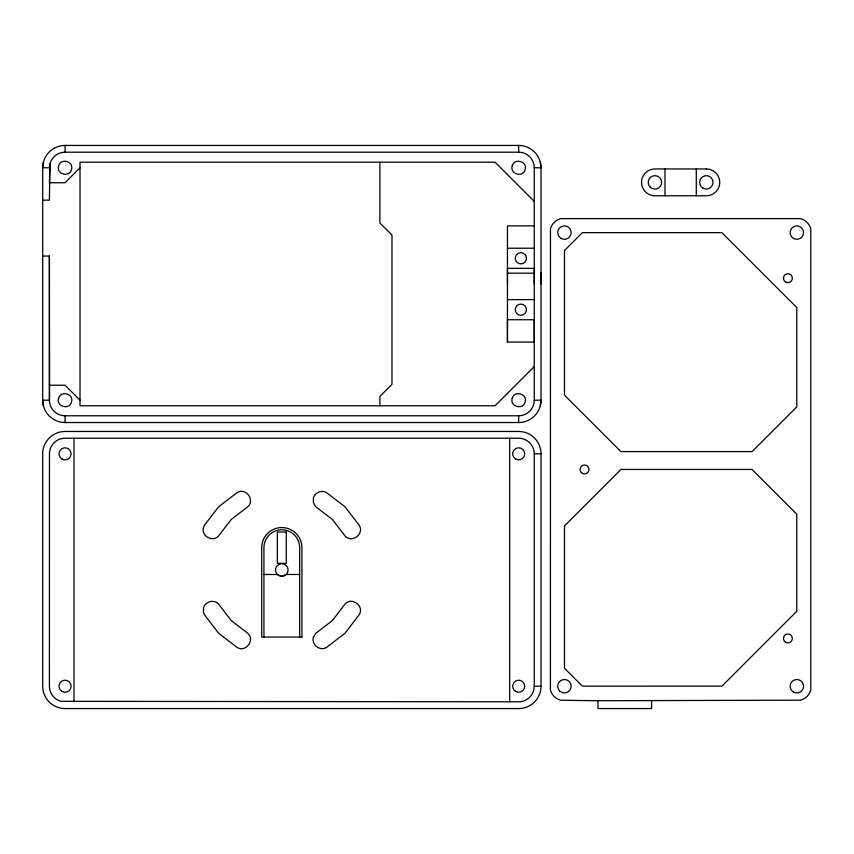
<?xml version="1.0" encoding="UTF-8"?>
<svg xmlns="http://www.w3.org/2000/svg" width="854" height="854" viewBox="0 0 854 854"><rect width="100%" height="100%" fill="white"/><g stroke="black" fill="none" stroke-linecap="round" stroke-linejoin="round"><path stroke-width="1.28" d="M42.7 256.051L49.404 256.051L49.457 400.184A15.585 15.585 0 0 0 65.043 415.77L518.677 415.77A15.585 15.585 0 0 0 534.262 400.184L534.262 167.779A15.585 15.585 0 0 0 518.677 152.193L65.043 152.193A15.585 15.585 0 0 0 49.991 163.744L49.404 182.756L65.043 182.756L80.02 167.779M507.447 342.08L507.447 319.738L534.262 319.738L534.262 342.08L507.447 342.08L507.447 225.883L534.262 225.883M507.447 283.976L507.447 268.337L534.262 268.337L534.262 283.976M541.02 283.976L541.02 272.81M43.458 161.993L42.7 167.779L42.7 400.184L43.458 405.97M540.262 405.97L541.02 400.184L541.02 167.779L540.262 161.993M42.7 200.178L49.404 200.178L49.991 163.744M534.262 366.569L495.064 405.767L80.02 405.767L80.02 162.196L495.064 162.196L534.262 201.384M49.404 167.779L42.7 167.779A22.343 22.343 0 0 1 65.043 145.436L518.677 145.436A22.343 22.343 0 0 1 541.02 167.779L534.262 167.779M507.447 248.226L534.262 248.226M507.447 273.184L534.262 273.184M507.447 299.626L534.262 299.626M49.404 385.207L65.043 385.207L80.02 400.184M534.262 400.184L541.02 400.184A22.343 22.343 0 0 1 518.677 422.527L65.043 422.527A22.343 22.343 0 0 1 42.7 400.184L49.457 400.184L49.404 256.051M534.262 453.816L534.262 686.221A15.585 15.585 0 0 1 518.677 701.796L60.997 701.326A15.639 15.639 0 0 1 49.404 686.221L49.457 453.816A15.585 15.585 0 0 1 65.043 438.23L518.677 438.23A15.585 15.585 0 0 1 534.262 453.816L541.02 453.816L541.02 686.221A22.343 22.343 0 0 1 518.677 708.564L65.043 708.564A22.343 22.343 0 0 1 42.7 686.221L42.7 453.816A22.343 22.343 0 0 1 65.043 431.462L518.677 431.462A22.343 22.343 0 0 1 541.02 453.816M263.929 574.486L277.337 574.486L281.809 576.333L286.271 574.486L299.679 574.486M534.262 686.221L541.02 686.221M597.949 700.739L560.672 700.237A14.507 14.507 0 0 1 550.414 689.979L550.467 228.851A14.454 14.454 0 0 1 560.683 218.624L800.572 218.624A14.454 14.454 0 0 1 810.798 228.851L810.798 689.957A14.454 14.454 0 0 1 800.572 700.184L597.949 700.739L597.949 708.564L651.581 708.564L651.581 700.728M696.277 168.953L696.277 195.769M664.988 168.953L664.988 195.769M518.677 145.436L518.677 152.193M518.677 415.77L518.677 422.527M509.678 438.23L509.678 701.796M379.902 162.196L379.902 222.979L391.975 235.042L391.975 384.321L379.902 396.384L379.902 405.767M299.679 637.052L299.679 547.67A17.881 17.881 0 0 0 281.809 529.79A17.881 17.881 0 0 0 263.929 547.67L263.929 637.052M73.988 438.23L73.988 701.796M65.043 145.436L65.043 152.193M65.043 415.77L65.043 422.527M564.505 525.893L564.505 668.276L582.385 686.157L721.929 686.146L796.761 611.304L796.761 514.151L752.064 469.454L620.933 469.454L564.505 525.893M564.505 250.542L564.505 395.146L620.933 451.585L752.064 451.585L796.761 406.888L796.761 307.504L721.918 232.662L582.385 232.662L564.505 250.542M58.574 166.05C56.022 174.28 69.612 177.92 71.522 169.519C74.063 161.278 60.485 157.638 58.574 166.05M58.574 398.444C56.022 406.685 69.612 410.315 71.522 401.914C74.063 393.683 60.485 390.043 58.574 398.444M203.508 527.473C200.85 535.864 212.529 542.6 218.453 536.109L231.242 519.445L247.906 506.668C255.335 499.868 245.6 487.186 237.113 492.609L218.603 506.806L204.394 525.317L203.508 527.473M203.508 607.92L203.508 612.553L204.394 614.709L218.603 633.22L237.113 647.428C245.6 652.84 255.335 640.158 247.906 633.358L231.242 620.58L218.453 603.917C213.927 599.102 205.024 601.494 203.508 607.92M313.397 498.031L313.397 502.654L315.713 506.668L332.366 519.445L345.155 536.109C351.955 543.539 364.637 533.814 359.214 525.317L345.016 506.806L326.495 492.609C321.648 489.684 314.763 492.534 313.397 498.031M313.397 637.372C311.123 644.674 320.036 651.506 326.495 647.428L345.016 633.22L359.214 614.709C364.637 606.223 351.955 596.487 345.155 603.917L332.366 620.58L315.713 633.358L313.397 637.372M512.208 166.05C509.657 174.28 523.235 177.92 525.157 169.519C527.697 161.278 514.119 157.638 512.208 166.05M512.208 398.444C509.657 406.685 523.235 410.315 525.157 401.914C527.697 393.683 514.119 390.043 512.208 398.444M516.905 305.732L516.019 306.885A5.583 5.583 0 0 0 524.804 313.631L525.69 312.468A5.583 5.583 0 0 0 516.905 305.732M706.333 168.953L654.933 168.953A13.408 13.408 0 0 0 641.525 182.361A13.408 13.408 0 0 0 654.933 195.769L706.333 195.769A13.408 13.408 0 0 0 719.741 182.361A13.408 13.408 0 0 0 706.333 168.953M286.271 532.021L277.337 532.021L277.337 563.309L286.271 563.309L286.271 532.021M301.921 637.052L261.698 637.052L261.698 547.67A20.112 20.112 0 0 1 281.809 527.558A20.112 20.112 0 0 1 301.921 547.67L301.921 637.052M525.69 255.485L524.804 254.332A5.583 5.583 0 0 0 516.019 261.078L516.905 262.231A5.583 5.583 0 0 0 525.69 255.485M702.981 188.168A6.704 6.704 0 0 0 713.037 182.361A6.704 6.704 0 0 0 702.981 176.564A6.704 6.704 0 0 0 702.981 188.168M650.193 187.111A6.704 6.704 0 0 0 661.412 184.101A6.704 6.704 0 0 0 653.203 175.892A6.704 6.704 0 0 0 650.193 187.111M278.65 575.489A6.32 6.32 0 0 0 288.129 570.013A6.32 6.32 0 0 0 278.65 564.537A6.32 6.32 0 0 0 278.65 575.489M62.032 691.441A6.031 6.031 0 0 0 71.085 686.221A6.031 6.031 0 0 0 62.032 680.99A6.031 6.031 0 0 0 62.032 691.441M62.032 459.036A6.031 6.031 0 0 0 71.085 453.816A6.031 6.031 0 0 0 62.032 448.585A6.031 6.031 0 0 0 62.032 459.036M515.667 459.036A6.031 6.031 0 0 0 524.708 453.816A6.031 6.031 0 0 0 515.667 448.585A6.031 6.031 0 0 0 515.667 459.036M515.667 691.441A6.031 6.031 0 0 0 524.708 686.221A6.031 6.031 0 0 0 515.667 680.99A6.031 6.031 0 0 0 515.667 691.441M785.659 282.044A4.473 4.473 0 0 0 792.363 278.169A4.473 4.473 0 0 0 785.659 274.305A4.473 4.473 0 0 0 785.659 282.044M581.382 472.614A4.473 4.473 0 0 0 588.854 470.618A4.473 4.473 0 0 0 583.389 465.142A4.473 4.473 0 0 0 581.382 472.614M785.659 642.272A4.473 4.473 0 0 0 792.363 638.397A4.473 4.473 0 0 0 785.659 634.533A4.473 4.473 0 0 0 785.659 642.272M559.69 690.961A6.704 6.704 0 0 0 570.91 687.95A6.704 6.704 0 0 0 562.69 679.741A6.704 6.704 0 0 0 559.69 690.961M793.483 692.028A6.704 6.704 0 0 0 803.539 686.221A6.704 6.704 0 0 0 793.483 680.414A6.704 6.704 0 0 0 793.483 692.028M561.078 238.394A6.704 6.704 0 0 0 571.134 232.587A6.704 6.704 0 0 0 561.078 226.78A6.704 6.704 0 0 0 561.078 238.394M793.483 238.394A6.704 6.704 0 0 0 803.539 232.587A6.704 6.704 0 0 0 793.483 226.78A6.704 6.704 0 0 0 793.483 238.394"/></g></svg>
